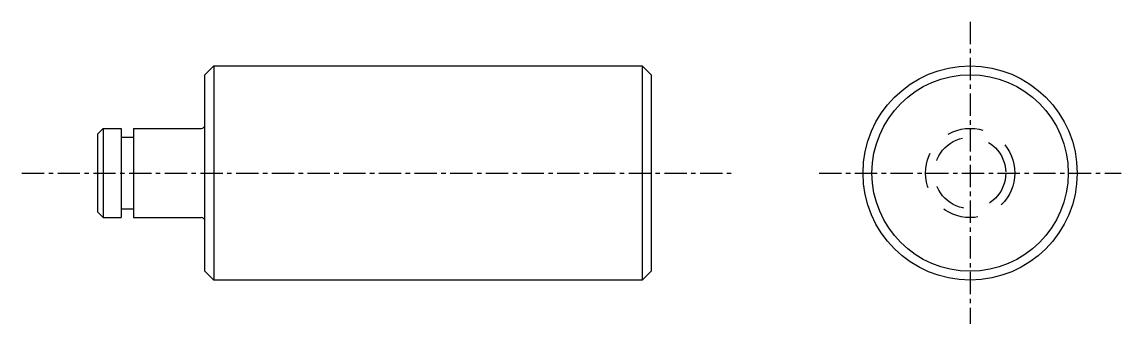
# Model space of a CAD drawing. Extents: x 85 to 152, y 84 to 187.
# Drawn here: x 90.7 to 152.3, y 170.4 to 187.3 of the extents above; entities outside this region: 2.
import ezdxf

# ---------------------------------------------------------------- set-up
doc = ezdxf.new("R2010")
doc.units = 0
doc.linetypes.add('CENTER', pattern=[2, 1.25, -0.25, 0.25, -0.25])
doc.linetypes.add('DASHED', pattern=[3.5, 2, -1.5])
doc.layers.get('0').update_dxf_attribs({"linetype": 'CONTINUOUS'})
doc.layers.add('CENTER', color=1, linetype='CENTER')

msp = doc.modelspace()

# ---------------------------------------------------------------- linework, layer by layer
for p, q in [((100.936, 184.345), (101.436, 184.845)), ((101.436, 184.845), (101.436, 172.845)), ((101.436, 184.845), (125.436, 184.845)), ((125.436, 184.845), (125.436, 172.845)), ((125.436, 184.845), (125.936, 184.345)), ((100.936, 173.345), (100.936, 184.345)), ((125.936, 184.345), (125.936, 173.345)), ((101.436, 181.845), (101.436, 181.845)), ((94.936, 176.645), (94.936, 181.045)), ((101.436, 178.845), (101.436, 178.845)), ((101.436, 172.845), (100.936, 173.345)), ((125.936, 173.345), (125.436, 172.845)), ((125.436, 172.845), (101.436, 172.845))]:
    msp.add_line(p, q)
at = {"linetype": 'CONTINUOUS'}
for p, q in [((94.936, 181.045), (95.236, 181.345)), ((96.236, 181.345), (96.236, 176.345)), ((96.936, 181.345), (96.936, 176.345)), ((96.236, 180.845), (96.936, 180.845)), ((96.236, 176.845), (96.936, 176.845)), ((94.936, 176.645), (95.236, 176.345))]:
    msp.add_line(p, q, dxfattribs=at)
at = {"color": 7, "linetype": 'CONTINUOUS'}
for p, q in [((95.236, 181.345), (95.236, 176.345)), ((95.236, 181.345), (96.236, 181.345)), ((96.936, 181.345), (100.736, 181.345)), ((95.236, 176.345), (96.236, 176.345)), ((96.936, 176.345), (100.736, 176.345))]:
    msp.add_line(p, q, dxfattribs=at)
at = {"linetype": 'CONTINUOUS'}
for radius in [6, 5.5]:
    msp.add_circle((143.812, 178.845), radius, dxfattribs=at)
at = {"color": 3, "linetype": 'DASHED'}
for radius in [2.5, 2]:
    msp.add_circle((143.812, 178.845), radius, dxfattribs=at)
at = {"linetype": 'CONTINUOUS'}
for centre, start, end in [((100.736, 181.545), 270, 0), ((100.736, 176.145), 0, 90)]:
    msp.add_arc(centre, 0.2, start, end, dxfattribs=at)
at = {"layer": 'CENTER', "color": 1, "linetype": 'CENTER'}
for p, q in [((143.812, 187.302), (143.812, 170.389)), ((90.68, 178.845), (130.451, 178.845)), ((135.355, 178.845), (152.269, 178.845))]:
    msp.add_line(p, q, dxfattribs=at)

# ---------------------------------------------------------------- texts
for s, p in [('SFRX 12-25-F6-B2-P5', (85.149, 99.045)), ('SFRX12', (85.149, 84.045))]:
    msp.add_text(s, height=4).set_placement(p)

doc.saveas('drawing.dxf')
